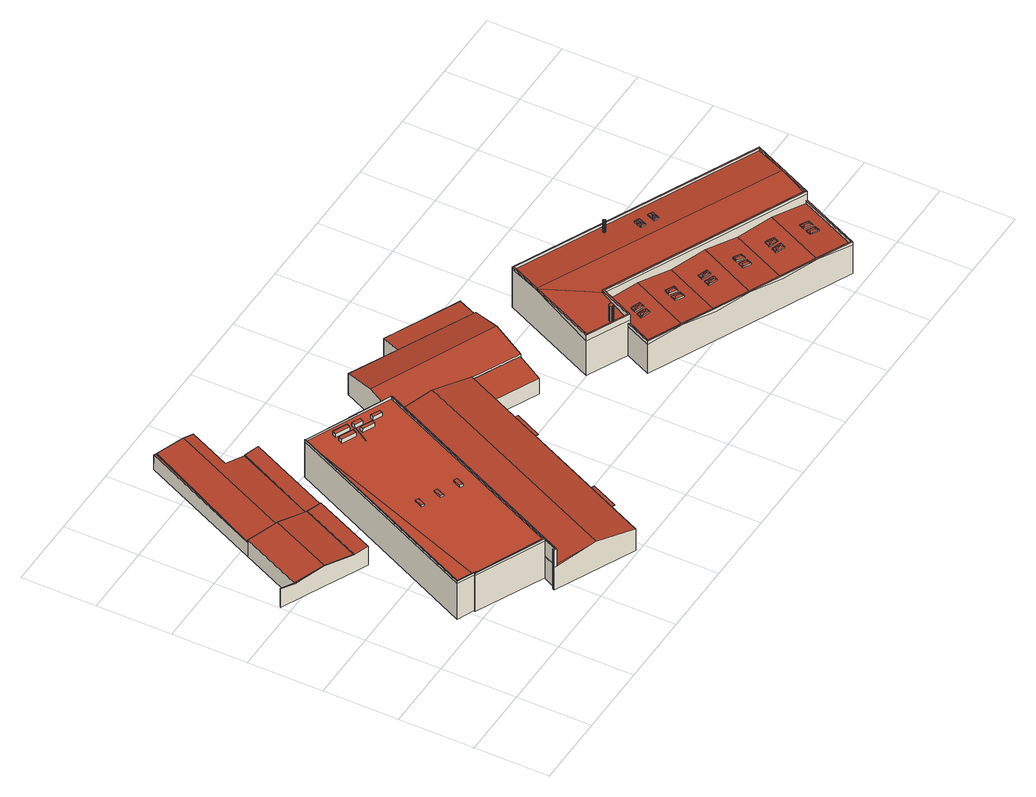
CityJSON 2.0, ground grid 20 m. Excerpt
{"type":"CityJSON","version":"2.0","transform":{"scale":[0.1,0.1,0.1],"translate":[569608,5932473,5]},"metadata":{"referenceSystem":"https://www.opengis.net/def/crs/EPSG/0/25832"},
"CityObjects":{
"building1":{"type":"Building","attributes":{"Grundfläche 2D":"171.843823","Grundhöhe NN":"5.631"},"geometry":[{"type":"Solid","lod":"3","boundaries":[[[[0,1,2,3,4,5]],[[6,7,8,9]],[[10,11,12,13,6,9,14,15]],[[16,17,8,7]],[[16,18,19,17]],[[2,1,20,21]],[[3,2,21,22]],[[4,3,22,23]],[[0,5,24,25]],[[5,4,23,24]],[[26,16,7,6,13,27]],[[18,16,26,28]],[[19,18,28,29]],[[30,31,14,9,8,17,19,29,32]],[[15,14,31,20,1,10]],[[10,1,0,11]],[[13,12,11,0,25,33,27]],[[31,30,32,29,28,26,27,33,25,24,23,22,21,20]]]],"semantics":{"surfaces":[{"type":"RoofSurface"},{"type":"WallSurface"},{"type":"GroundSurface"}],"values":[[0,0,0,0,0,1,1,1,1,1,1,1,1,1,1,1,1,2]]}}]},
"building2":{"type":"Building","attributes":{"Grundfläche 2D":"870.639759","Grundhöhe NN":"5.654"},"geometry":[{"type":"Solid","lod":"3","boundaries":[[[[34,35,36]],[[37,35,34]],[[38,37,34,39,40]],[[41,42,43,38,40,44,45]],[[5,41,45,0]],[[46,16,7,47]],[[47,7,6,48,49]],[[48,6,13,12,11]],[[11,50,48]],[[13,6,7,16,51,52]],[[34,36,53,54]],[[5,0,55,56]],[[42,41,5,56,57]],[[43,42,57,58]],[[36,35,37,38,43,58,53]],[[16,46,34,54,51]],[[55,0,11,12,13,52,59]],[[47,39,34,46]],[[11,0,45,50]],[[39,47,49,48,50,45,44,40]],[[53,58,57,56,55,59,52,51,54]]]],"semantics":{"surfaces":[{"type":"RoofSurface"},{"type":"WallSurface"},{"type":"GroundSurface"}],"values":[[0,0,0,0,0,0,0,0,0,1,1,1,1,1,1,1,1,1,1,1,2]]}}]},
"building3":{"type":"Building","attributes":{"Grundfläche 2D":"1505.502922","Grundhöhe NN":"5.389"},"children":["building3-1","building3-2","building3-3","building3-4","building3-5","building3-6","building3-7","building3-8"],"geometry":[{"type":"Solid","lod":"3","boundaries":[[[[60,61,62,63,64,65,66,67,68,69,70]],[[71,72,68]],[[72,73,69,68]],[[73,74,75,76,69]],[[77,78,79,80,81,82]],[[83,78,77]],[[83,84,76,75,85,86]],[[86,78,83]],[[87,88,89,90,91,92,93,94,95,96,97]],[[89,91,90]],[[88,98,89]],[[99,100,66,65]],[[100,101,67,66]],[[102,71,68,67,101,103]],[[102,104,105,74,73,72,71]],[[105,106,75,74]],[[76,95,94,69]],[[94,93,70,69]],[[93,92,61,60,70]],[[62,61,92,91,89]],[[63,62,89,98]],[[81,80,64,63,98,88]],[[65,64,80,107,99]],[[82,81,88,87,97,83,77]],[[97,96,95,76,84,83]],[[106,108,86,85,75]],[[78,86,108,107,80,79]],[[108,106,105,109,110]],[[111,99,107,108,110,112]],[[100,99,111,113]],[[101,100,113,114]],[[115,102,103,101,114,116]],[[105,104,102,115,117,109]],[[115,116,114,113,111,112,110,109,117]]]],"semantics":{"surfaces":[{"type":"RoofSurface"},{"type":"WallSurface"},{"type":"GroundSurface"}],"values":[[0,0,0,0,0,0,0,0,0,0,0,1,1,1,1,1,1,1,1,1,1,1,1,1,1,1,1,1,1,1,1,1,1,2]]}}]},
"building3-1":{"type":"BuildingInstallation","parents":["building3"],"geometry":[{"type":"MultiSurface","lod":"3","boundaries":[[[118,119,120,121]],[[121,120,122,123]],[[118,121,123,124]],[[119,118,124,125]],[[120,119,125,122]]],"semantics":{"surfaces":[{"type":"RoofSurface"},{"type":"WallSurface"}],"values":[0,1,1,1,1]}}]},
"building3-2":{"type":"BuildingInstallation","parents":["building3"],"geometry":[{"type":"MultiSurface","lod":"3","boundaries":[[[126,127,128,129]],[[129,128,130,131]],[[126,129,131,132]],[[127,126,132,133]],[[128,127,133,130]]],"semantics":{"surfaces":[{"type":"RoofSurface"},{"type":"WallSurface"}],"values":[0,1,1,1,1]}}]},
"building3-3":{"type":"BuildingInstallation","parents":["building3"],"geometry":[{"type":"MultiSurface","lod":"3","boundaries":[[[134,135,136,137,138]],[[139,140,134,138]],[[141,136,135,134,140,90,142]],[[141,143,137,136]],[[138,137,143,139]]],"semantics":{"surfaces":[{"type":"RoofSurface"},{"type":"WallSurface"}],"values":[0,1,1,1,1]}}]},
"building3-4":{"type":"BuildingInstallation","parents":["building3"],"geometry":[{"type":"MultiSurface","lod":"3","boundaries":[[[144,145,146,147]],[[147,146,148,149]],[[144,147,149,150]],[[145,144,150,151]],[[146,145,151,148]]],"semantics":{"surfaces":[{"type":"RoofSurface"},{"type":"WallSurface"}],"values":[0,1,1,1,1]}}]},
"building3-5":{"type":"BuildingInstallation","parents":["building3"],"geometry":[{"type":"MultiSurface","lod":"3","boundaries":[[[152,153,154,155]],[[155,154,156,157]],[[152,155,157,158]],[[153,152,158,159]],[[154,153,159,156]]],"semantics":{"surfaces":[{"type":"RoofSurface"},{"type":"WallSurface"}],"values":[0,1,1,1,1]}}]},
"building3-6":{"type":"BuildingInstallation","parents":["building3"],"geometry":[{"type":"MultiSurface","lod":"3","boundaries":[[[160,161,162,163]],[[164,165,160,163]],[[166,167,161,160,165]],[[167,168,162,161]],[[169,164,163,162,168]]],"semantics":{"surfaces":[{"type":"RoofSurface"},{"type":"WallSurface"}],"values":[0,1,1,1,1]}}]},
"building3-7":{"type":"BuildingInstallation","parents":["building3"],"geometry":[{"type":"MultiSurface","lod":"3","boundaries":[[[170,171,172,173]],[[173,172,174,175]],[[170,173,175,176]],[[171,170,176,177]],[[172,171,177,174]]],"semantics":{"surfaces":[{"type":"RoofSurface"},{"type":"WallSurface"}],"values":[0,1,1,1,1]}}]},
"building3-8":{"type":"BuildingInstallation","parents":["building3"],"geometry":[{"type":"MultiSurface","lod":"3","boundaries":[[[178,179,180,181]],[[180,179,182,183]],[[181,180,183,184]],[[178,181,184,185]],[[179,178,185,182]]],"semantics":{"surfaces":[{"type":"RoofSurface"},{"type":"WallSurface"}],"values":[0,1,1,1,1]}}]},
"building4":{"type":"Building","attributes":{"Grundfläche 2D":"1555.800603","Grundhöhe NN":"5.266"},"children":["building4-1","building4-2","building4-3"],"geometry":[{"type":"Solid","lod":"3","boundaries":[[[[186,187,188]],[[189,190,188,187,191,192]],[[187,193,194,195]],[[191,187,195,192]],[[189,192,196,197,198]],[[199,200,201,202]],[[186,188,203,204]],[[187,186,204,205]],[[193,187,205,206]],[[194,193,206,207]],[[196,192,195,194,207,208]],[[199,202,209,210,198,197,196,208,211]],[[190,189,198,210,212]],[[188,190,212,203]],[[202,201,213,209]],[[200,199,211,214]],[[201,200,214,213]],[[214,211,208,207,206,205,204,203,212,210,209,213]]]],"semantics":{"surfaces":[{"type":"RoofSurface"},{"type":"WallSurface"},{"type":"GroundSurface"}],"values":[[0,0,0,0,0,0,1,1,1,1,1,1,1,1,1,1,1,2]]}}]},
"building4-1":{"type":"BuildingInstallation","parents":["building4"],"geometry":[{"type":"MultiSurface","lod":"3","boundaries":[[[215,74,73]],[[216,74,215,217,218,219]],[[186,187,215,73]],[[187,193,217,215]],[[193,194,218,217]],[[194,195,219,218]],[[219,195,191,216]],[[191,188,74,216]],[[73,74,188,186]]],"semantics":{"surfaces":[{"type":"RoofSurface"},{"type":"WallSurface"}],"values":[0,0,1,1,1,1,1,1,1]}}]},
"building4-2":{"type":"BuildingInstallation","parents":["building4"],"geometry":[{"type":"MultiSurface","lod":"3","boundaries":[[[220,221,222,223]],[[222,224,225,223]],[[220,223,225,226]],[[221,220,226,227]],[[222,221,227,224]],[[227,226,225,224]]],"semantics":{"surfaces":[{"type":"RoofSurface"},{"type":"WallSurface"},{"type":"OuterCeilingSurface"}],"values":[0,1,1,1,1,2]}}]},
"building4-3":{"type":"BuildingInstallation","parents":["building4"],"geometry":[{"type":"MultiSurface","lod":"3","boundaries":[[[228,229,230,231]],[[232,233,231,230]],[[233,234,228,231]],[[234,235,229,228]],[[235,232,230,229]],[[235,234,233,232]]],"semantics":{"surfaces":[{"type":"RoofSurface"},{"type":"WallSurface"},{"type":"OuterCeilingSurface"}],"values":[0,1,1,1,1,2]}}]},
"building5":{"type":"Building","attributes":{"Grundfläche 2D":"762.266876","Grundhöhe NN":"5.287"},"geometry":[{"type":"Solid","lod":"3","boundaries":[[[[236,237,238,198,197,239,240]],[[237,236,241,242,243]],[[244,245,246,247,248]],[[198,238,212,210]],[[197,198,210,209]],[[249,240,239,197,209,213]],[[250,241,236,240,249,251]],[[247,252,253,243,242,241,250,254,248]],[[238,237,243,253,212]],[[244,248,254,255]],[[246,245,244,255,256]],[[247,246,256,252]],[[209,210,212,253,252,256,255,254,250,251,249,213]]]],"semantics":{"surfaces":[{"type":"RoofSurface"},{"type":"WallSurface"},{"type":"GroundSurface"}],"values":[[0,0,0,1,1,1,1,1,1,1,1,1,2]]}}]},
"building6":{"type":"Building","attributes":{"Grundfläche 2D":"2504.246662","Grundhöhe NN":"5.644"},"children":["building6-1","building6-2","building6-3","building6-4","building6-5","building6-6","building6-7","building6-8","building6-9","building6-10","building6-11","building6-12","building6-13","building6-14","building6-15","building6-16"],"geometry":[{"type":"Solid","lod":"3","boundaries":[[[[257,258,259,260,261,262,263,264,265,266,267,268,269,270,271,272]],[[273,274,275,276,277,278,279,280,281,282]],[[283,284,285,274,273,286,287,288,289,280,279,290]],[[291,292,293,267]],[[294,267,293,295]],[[296,268,297,294,295]],[[268,296,298,299]],[[298,300,270,299]],[[301,302,270,300,303,304,305]],[[304,306,305]],[[307,308,309,310,311,312,313]],[[314,315,316,309,308,317,318,319]],[[320,315,314,321]],[[266,265,292,291]],[[267,266,291]],[[268,267,294,297]],[[299,269,268]],[[299,270,269]],[[271,270,302,301]],[[301,305,272,271]],[[257,272,305,306]],[[322,323,259,258]],[[260,259,323]],[[260,324,261]],[[261,325,262]],[[262,326,263]],[[326,327,264,263]],[[320,277,276,275,274,311,310,309,316,315]],[[278,277,320,321]],[[319,279,278,321,314]],[[328,329,330,281,280]],[[330,331,282,281]],[[331,332,333,273,282]],[[333,334,335,287,286,273]],[[336,288,287,335]],[[336,337,328,280,289,288]],[[319,318,317,290,279]],[[284,283,290,317,308,307]],[[307,313,285,284]],[[311,274,285,313,312]],[[323,322,338,339]],[[326,262,325,261,324,260,323,339,340]],[[327,326,340,341]],[[322,258,257,306,304,335,334,333,342,338]],[[335,304,303,336]],[[296,295,293,292,265,264,328,337,336,303,300,298]],[[329,328,264,327,341,343,330]],[[331,330,343,344]],[[333,332,331,344,342]],[[343,341,340,339,338,342,344]]]],"semantics":{"surfaces":[{"type":"RoofSurface"},{"type":"WallSurface"},{"type":"GroundSurface"}],"values":[[0,0,0,0,0,0,0,0,0,0,0,0,0,1,1,1,1,1,1,1,1,1,1,1,1,1,1,1,1,1,1,1,1,1,1,1,1,1,1,1,1,1,1,1,1,1,1,1,1,2]]}}]},
"building6-1":{"type":"BuildingInstallation","parents":["building6"],"geometry":[{"type":"MultiSurface","lod":"3","boundaries":[[[345,346,347]],[[347,346,348]],[[349,350,345]],[[345,350,346]],[[351,350,349]],[[352,348,350,351]],[[346,350,348]],[[353,354,345,347]],[[354,355,349,345]],[[355,356,351,349]],[[356,357,353,347,348,352,351]]],"semantics":{"surfaces":[{"type":"RoofSurface"},{"type":"WallSurface"}],"values":[0,0,0,0,0,0,0,1,1,1,1]}}]},
"building6-2":{"type":"BuildingInstallation","parents":["building6"],"geometry":[{"type":"MultiSurface","lod":"3","boundaries":[[[358,359,360]],[[361,360,359,362]],[[363,364,358]],[[358,364,359]],[[365,364,363]],[[362,364,365]],[[359,364,362]],[[366,367,358,360]],[[363,358,367,368]],[[368,369,365,363]],[[362,365,369,366,360,361]]],"semantics":{"surfaces":[{"type":"RoofSurface"},{"type":"WallSurface"}],"values":[0,0,0,0,0,0,0,1,1,1,1]}}]},
"building6-3":{"type":"BuildingInstallation","parents":["building6"],"geometry":[{"type":"MultiSurface","lod":"3","boundaries":[[[370,371,372]],[[373,374,371,370]],[[375,374,373]],[[376,372,371,374,375]],[[370,372,377,378]],[[373,370,378,379]],[[379,380,375,373]],[[375,380,377,372,376]]],"semantics":{"surfaces":[{"type":"RoofSurface"},{"type":"WallSurface"}],"values":[0,0,0,0,1,1,1,1]}}]},
"building6-4":{"type":"BuildingInstallation","parents":["building6"],"geometry":[{"type":"MultiSurface","lod":"3","boundaries":[[[381,382,383]],[[384,385,382,381]],[[386,385,384]],[[387,383,382,385,386]],[[388,389,381,383]],[[384,381,389,390]],[[390,391,386,384]],[[386,391,388,383,387]]],"semantics":{"surfaces":[{"type":"RoofSurface"},{"type":"WallSurface"}],"values":[0,0,0,0,1,1,1,1]}}]},
"building6-5":{"type":"BuildingInstallation","parents":["building6"],"geometry":[{"type":"MultiSurface","lod":"3","boundaries":[[[392,393,394]],[[394,393,395]],[[396,397,392]],[[392,397,393]],[[398,397,396]],[[395,397,398]],[[393,397,395]],[[399,400,392,394]],[[396,392,400,401]],[[401,402,398,396]],[[394,395,398,402,399]]],"semantics":{"surfaces":[{"type":"RoofSurface"},{"type":"WallSurface"}],"values":[0,0,0,0,0,0,0,1,1,1,1]}}]},
"building6-6":{"type":"BuildingInstallation","parents":["building6"],"geometry":[{"type":"MultiSurface","lod":"3","boundaries":[[[403,404,405]],[[405,404,406]],[[407,408,403]],[[403,408,404]],[[409,408,407]],[[406,404,409]],[[404,408,409]],[[407,403,405,410,411]],[[411,412,409,407]],[[406,409,412,413]],[[413,410,405,406]]],"semantics":{"surfaces":[{"type":"RoofSurface"},{"type":"WallSurface"}],"values":[0,0,0,0,0,0,0,1,1,1,1]}}]},
"building6-7":{"type":"BuildingInstallation","parents":["building6"],"geometry":[{"type":"MultiSurface","lod":"3","boundaries":[[[414,415,416]],[[416,415,417]],[[418,419,414]],[[419,415,414]],[[420,419,418]],[[417,415,420]],[[420,415,419]],[[418,414,416,421,422]],[[422,423,420,418]],[[417,420,423,424]],[[424,421,416,417]]],"semantics":{"surfaces":[{"type":"RoofSurface"},{"type":"WallSurface"}],"values":[0,0,0,0,0,0,0,1,1,1,1]}}]},
"building6-8":{"type":"BuildingInstallation","parents":["building6"],"geometry":[{"type":"MultiSurface","lod":"3","boundaries":[[[425,426,427,428,429,430,431,432,433,434,435,436,437,438,439,440,441,442,443,444]],[[431,430,445,446]],[[432,431,446,447]],[[433,432,447,448]],[[434,433,448,449]],[[435,434,449,450]],[[436,435,450,451]],[[437,436,451,452]],[[438,437,452,453]],[[439,438,453,454]],[[440,439,454,455]],[[441,440,455,456]],[[442,441,456,457]],[[443,442,457,458]],[[444,443,458,459]],[[425,444,459,460]],[[426,425,460,461]],[[427,426,461,462]],[[428,427,462,463]],[[429,428,463,464]],[[430,429,464,445]]],"semantics":{"surfaces":[{"type":"RoofSurface"},{"type":"WallSurface"}],"values":[0,1,1,1,1,1,1,1,1,1,1,1,1,1,1,1,1,1,1,1,1]}}]},
"building6-9":{"type":"BuildingInstallation","parents":["building6"],"geometry":[{"type":"MultiSurface","lod":"3","boundaries":[[[465,466,467,468,469,470,471,472,473,474,475,476,477,478,479,480,481,482,483]],[[473,472,484,485]],[[474,473,485,486]],[[472,471,487,484]],[[475,474,486,488]],[[476,475,488,489]],[[477,476,489,490]],[[478,477,490,491]],[[479,478,491,492]],[[480,479,492,493]],[[481,480,493,494]],[[482,481,494,495]],[[483,482,495,496]],[[465,483,496,497]],[[466,465,497,498]],[[467,466,498,499]],[[468,467,499,500]],[[469,468,500,501]],[[470,469,501,502]],[[471,470,502,487]]],"semantics":{"surfaces":[{"type":"RoofSurface"},{"type":"WallSurface"}],"values":[0,1,1,1,1,1,1,1,1,1,1,1,1,1,1,1,1,1,1,1]}}]},
"building6-10":{"type":"BuildingInstallation","parents":["building6"],"geometry":[{"type":"MultiSurface","lod":"3","boundaries":[[[503,504,505]],[[506,507,508,504,503]],[[509,508,507]],[[510,505,504,508,509]],[[511,512,503,505]],[[512,513,507,506,503]],[[513,514,509,507]],[[509,514,511,505,510]]],"semantics":{"surfaces":[{"type":"RoofSurface"},{"type":"WallSurface"}],"values":[0,0,0,0,1,1,1,1]}}]},
"building6-11":{"type":"BuildingInstallation","parents":["building6"],"geometry":[{"type":"MultiSurface","lod":"3","boundaries":[[[515,516,517]],[[517,516,518]],[[519,520,515]],[[520,516,515]],[[521,520,519]],[[518,520,521]],[[518,516,520]],[[522,515,517,523]],[[522,524,519,515]],[[524,525,521,519]],[[521,525,523,517,518]]],"semantics":{"surfaces":[{"type":"RoofSurface"},{"type":"WallSurface"}],"values":[0,0,0,0,0,0,0,1,1,1,1]}}]},
"building6-12":{"type":"BuildingInstallation","parents":["building6"],"geometry":[{"type":"MultiSurface","lod":"3","boundaries":[[[526,527,528]],[[528,527,529]],[[530,531,526]],[[526,531,527]],[[532,531,530]],[[529,531,532]],[[527,531,529]],[[533,534,526,528]],[[530,526,534,535]],[[536,532,530,535]],[[532,536,533,528,529]]],"semantics":{"surfaces":[{"type":"RoofSurface"},{"type":"WallSurface"}],"values":[0,0,0,0,0,0,0,1,1,1,1]}}]},
"building6-13":{"type":"BuildingInstallation","parents":["building6"],"geometry":[{"type":"MultiSurface","lod":"3","boundaries":[[[537,538,539]],[[540,541,538,537]],[[542,541,540]],[[543,539,538,541,542]],[[544,545,537,539]],[[540,537,545,546]],[[546,547,542,540]],[[539,543,542,547,544]]],"semantics":{"surfaces":[{"type":"RoofSurface"},{"type":"WallSurface"}],"values":[0,0,0,0,1,1,1,1]}}]},
"building6-14":{"type":"BuildingInstallation","parents":["building6"],"geometry":[{"type":"MultiSurface","lod":"3","boundaries":[[[548,549,550]],[[551,552,553,549,548]],[[554,553,552]],[[555,550,549,553,554]],[[556,557,548,550]],[[552,551,548,557,558]],[[558,559,554,552]],[[554,559,556,550,555]]],"semantics":{"surfaces":[{"type":"RoofSurface"},{"type":"WallSurface"}],"values":[0,0,0,0,1,1,1,1]}}]},
"building6-15":{"type":"BuildingInstallation","parents":["building6"],"geometry":[{"type":"MultiSurface","lod":"3","boundaries":[[[560,561,562]],[[562,561,563]],[[564,565,560]],[[565,561,560]],[[566,565,564]],[[563,565,566]],[[563,561,565]],[[567,568,560,562]],[[564,560,568,569]],[[569,570,566,564]],[[566,570,567,562,563]]],"semantics":{"surfaces":[{"type":"RoofSurface"},{"type":"WallSurface"}],"values":[0,0,0,0,0,0,0,1,1,1,1]}}]},
"building6-16":{"type":"BuildingInstallation","parents":["building6"],"geometry":[{"type":"MultiSurface","lod":"3","boundaries":[[[571,572,573]],[[574,575,572,571]],[[576,575,574]],[[577,573,572,575,576]],[[578,579,571,573]],[[574,571,579,580]],[[580,581,576,574]],[[576,581,578,573,577]]],"semantics":{"surfaces":[{"type":"RoofSurface"},{"type":"WallSurface"}],"values":[0,0,0,0,1,1,1,1]}}]}
},
"vertices":[
[271,705,51],[306,689,59],[409,913,59],[375,929,52],[375,928,52],[374,929,52],[193,539,58],[117,574,69],[116,572,69],[192,537,58],[306,689,63],[271,705,58],[195,539,58],[194,539,58],[229,520,63],[230,522,63],[40,610,58],[39,607,58],[4,627,63],[2,624,63],[306,689,6],[409,913,6],[375,929,6],[375,928,6],[374,929,6],[271,705,6],[40,610,6],[194,539,6],[4,627,6],[2,624,6],[192,537,6],[229,520,6],[116,572,6],[195,539,6],
[117,776,51],[278,1110,52],[272,1113,51],[280,1109,52],[348,1077,60],[193,741,60],[194,741,60],[373,929,51],[323,952,57],[375,1065,57],[270,706,51],[271,706,51],[117,776,58],[193,741,69],[270,706,58],[194,741,69],[271,706,58],[40,610,7],[194,539,7],[272,1113,7],[117,776,7],[271,705,7],[374,929,7],[323,952,7],[375,1065,7],[195,539,7],
[215,232,121],[214,232,121],[214,233,121],[171,252,121],[423,796,121],[422,797,121],[168,250,121],[213,230,121],[212,228,121],[217,228,121],[219,230,121],[212,227,121],[216,225,121],[391,144,125],[393,143,126],[394,146,126],[393,147,125],[536,742,123],[536,744,123],[535,744,123],[423,796,120],[423,795,120],[534,743,123],[645,692,126],[396,154,125],[646,688,126],[647,693,126],[536,742,118],[423,795,116],[214,233,116],[518,715,118],[214,232,116],[215,232,116],[219,230,116],[217,228,116],[393,147,119],[396,154,119],[645,692,119],[171,252,116],[422,797,116],[168,250,116],[213,230,116],[212,227,116],[212,228,116],[391,144,119],[393,143,120],[394,146,120],[423,796,116],[647,693,120],[393,143,4],[647,693,4],[422,797,4],[423,796,4],[168,250,4],[213,230,4],[212,227,4],[212,228,4],[391,144,4],
[504,723,129],[509,733,129],[472,750,129],[467,740,129],[472,750,117],[467,740,117],[504,723,117],[509,733,117],
[583,682,129],[587,691,129],[564,702,129],[560,692,129],[564,702,118],[560,692,118],[583,682,119],[587,691,119],
[515,717,129],[518,715,129],[537,707,129],[541,717,129],[520,727,129],[520,727,118],[515,717,118],[537,707,118],[529,711,118],[541,717,118],
[494,701,129],[499,712,129],[462,729,129],[457,718,129],[462,729,117],[457,718,117],[494,701,117],[499,712,117],
[364,447,121],[374,468,121],[366,472,121],[356,451,121],[366,472,117],[356,451,117],[364,447,117],[374,468,117],
[512,694,129],[544,680,129],[548,688,129],[516,703,129],[516,703,118],[512,694,118],[523,689,118],[544,680,118],[548,688,118],[526,699,118],
[413,424,122],[423,446,122],[415,450,122],[405,428,122],[415,450,118],[405,428,118],[413,424,118],[423,446,118],
[474,422,125],[466,426,125],[456,405,125],[464,401,125],[466,426,119],[456,405,119],[464,401,119],[474,422,119],
[391,144,72],[374,107,72],[393,143,72],[747,641,89],[646,688,72],[376,106,73],[476,55,89],[369,110,72],[367,105,72],[374,102,72],[577,7,70],[848,592,70],[849,594,70],[816,522,51],[939,465,51],[972,535,63],[848,592,63],[393,143,3],[391,144,3],[374,107,3],[369,110,3],[367,105,3],[577,7,3],[848,592,3],[849,594,3],[816,522,3],[646,688,3],[972,535,3],[939,465,3],
[374,107,126],[376,106,126],[369,110,126],[367,105,126],[374,102,126],
[770,373,51],[804,446,51],[785,455,51],[751,382,51],[785,455,49],[751,382,49],[770,373,49],[804,446,49],
[644,100,51],[678,173,51],[658,182,51],[624,109,51],[658,182,49],[624,109,49],[644,100,49],[678,173,49],
[1013,620,87],[682,768,87],[646,688,71],[972,535,69],[973,534,69],[1048,695,69],[847,789,69],[720,849,69],[1068,747,65],[910,820,65],[870,839,65],[847,789,68],[1044,696,67],[973,534,3],[1048,695,3],[1013,620,3],[847,789,3],[720,849,3],[1044,696,3],[1068,747,3],[870,839,3],
[1156,348,105],[1152,350,105],[1120,280,105],[1211,238,105],[1385,158,105],[1560,77,105],[1651,35,105],[1726,197,105],[1723,199,105],[1650,40,105],[1561,81,105],[1387,161,105],[1299,201,105],[1212,242,105],[1125,282,105],[1146,328,105],[1044,400,131],[1049,402,131],[1130,578,131],[1130,579,131],[1168,660,131],[1801,367,131],[1725,203,131],[1726,197,131],[1806,369,131],[1166,665,131],[1198,443,131],[1195,438,131],[1155,353,131],[1156,348,131],[1157,347,131],[1200,439,131],[1723,199,131],[1198,444,131],[1650,40,96],[1723,199,96],[1634,240,105],[1473,121,95],[1546,280,95],[1461,319,105],[1472,122,95],[1373,360,95],[1299,201,95],[1286,399,105],[1125,282,96],[1208,243,105],[1200,439,96],[1157,347,96],[1146,328,96],[1156,348,96],[1195,438,123],[1198,443,124],[1129,576,130],[1050,405,115],[1049,402,114],[1053,400,114],[1155,353,114],[1762,284,130],[1130,579,130],[1130,578,130],[1198,444,124],[1363,368,124],[1725,203,124],[1168,660,124],[1801,367,124],[1152,350,96],[1120,280,96],[1298,198,95],[1472,118,95],[1651,35,96],[1726,197,96],[1726,197,124],[1766,283,130],[1806,369,124],[1166,665,124],[1127,580,130],[1044,400,114],[1156,348,114],[1157,347,114],[1200,439,124],[1723,199,124],[1152,350,6],[1120,280,6],[1651,35,6],[1726,197,6],[1044,400,6],[1806,369,6],[1166,665,6],
[1189,336,103],[1197,341,105],[1195,350,103],[1200,348,103],[1212,326,105],[1210,336,105],[1218,339,105],[1213,342,104],[1195,350,99],[1189,336,99],[1212,326,102],[1218,339,102],[1213,342,101],
[1374,279,102],[1382,283,104],[1380,292,102],[1385,290,102],[1398,284,103],[1397,268,104],[1395,278,104],[1403,282,104],[1380,292,98],[1374,279,98],[1397,268,101],[1403,282,101],
[1288,318,105],[1297,323,106],[1295,332,105],[1311,307,103],[1310,317,105],[1318,321,103],[1313,323,103],[1295,332,101],[1288,318,101],[1311,307,98],[1318,321,98],
[1628,135,104],[1636,140,105],[1634,148,104],[1651,124,102],[1649,133,104],[1657,138,102],[1652,140,103],[1634,148,102],[1628,135,102],[1651,124,99],[1657,138,99],
[1363,255,102],[1372,260,104],[1370,269,102],[1375,267,102],[1386,245,104],[1384,255,104],[1393,258,104],[1370,269,98],[1363,255,98],[1386,245,101],[1393,258,101],
[1470,463,131],[1482,474,132],[1478,481,130],[1491,475,130],[1468,458,131],[1475,460,132],[1480,452,131],[1478,481,126],[1468,458,128],[1480,452,128],[1491,475,126],
[1441,492,130],[1447,490,132],[1443,497,130],[1456,491,130],[1432,474,131],[1440,476,132],[1445,468,131],[1443,497,126],[1432,474,128],[1445,468,128],[1456,491,126],
[1136,390,162],[1134,390,162],[1132,390,162],[1131,389,162],[1129,388,162],[1128,386,162],[1128,385,162],[1128,383,162],[1129,381,162],[1130,380,162],[1132,379,162],[1134,379,162],[1136,379,162],[1137,380,162],[1138,381,162],[1139,383,162],[1140,384,162],[1139,386,162],[1139,388,162],[1137,389,162],[1128,386,116],[1128,385,116],[1128,383,116],[1129,381,116],[1130,380,116],[1132,379,116],[1134,379,116],[1136,379,116],[1137,380,116],[1138,381,116],[1139,383,116],[1140,384,117],[1139,386,117],[1139,388,117],[1137,389,117],[1136,390,117],[1134,390,117],[1132,390,117],[1131,389,117],[1129,388,116],
[1384,541,161],[1384,542,161],[1384,543,161],[1383,544,161],[1382,545,161],[1381,545,161],[1380,545,161],[1379,544,161],[1379,543,161],[1378,543,161],[1378,542,161],[1378,541,161],[1379,540,161],[1379,539,161],[1380,539,161],[1381,538,161],[1382,538,161],[1383,539,161],[1384,540,161],[1379,544,125],[1379,543,125],[1378,543,125],[1380,545,125],[1378,542,125],[1378,541,125],[1379,540,125],[1379,539,125],[1380,539,125],[1381,538,125],[1382,538,125],[1383,539,125],[1384,540,125],[1384,541,125],[1384,542,125],[1384,543,125],[1383,544,125],[1382,545,125],[1381,545,125],
[1453,215,104],[1461,221,105],[1459,229,104],[1467,209,103],[1476,205,102],[1474,215,104],[1482,219,102],[1466,226,104],[1459,229,101],[1453,215,101],[1476,205,98],[1482,219,98],
[1199,359,103],[1208,364,105],[1206,372,103],[1211,370,103],[1222,348,105],[1220,358,105],[1228,362,105],[1199,359,99],[1206,372,99],[1222,348,102],[1228,362,102],
[1548,198,102],[1557,203,104],[1555,212,102],[1560,210,103],[1571,188,104],[1569,198,105],[1577,201,104],[1555,212,98],[1548,198,98],[1571,188,101],[1577,201,101],
[1278,296,105],[1287,301,106],[1284,310,105],[1301,285,103],[1300,295,105],[1307,299,103],[1303,301,103],[1284,310,101],[1278,296,101],[1301,285,98],[1307,299,98],
[1463,238,104],[1471,243,105],[1469,251,104],[1465,237,104],[1486,227,102],[1485,237,104],[1492,241,102],[1474,249,104],[1469,251,101],[1463,238,101],[1486,227,98],[1492,241,98],
[1537,175,102],[1546,180,104],[1544,188,102],[1549,186,103],[1560,164,104],[1558,174,105],[1567,178,104],[1544,188,98],[1537,175,98],[1560,164,101],[1567,178,101],
[1638,157,104],[1646,162,105],[1644,171,104],[1661,146,102],[1660,156,104],[1667,160,102],[1662,162,103],[1644,171,102],[1638,157,102],[1661,146,99],[1667,160,99]
]}
